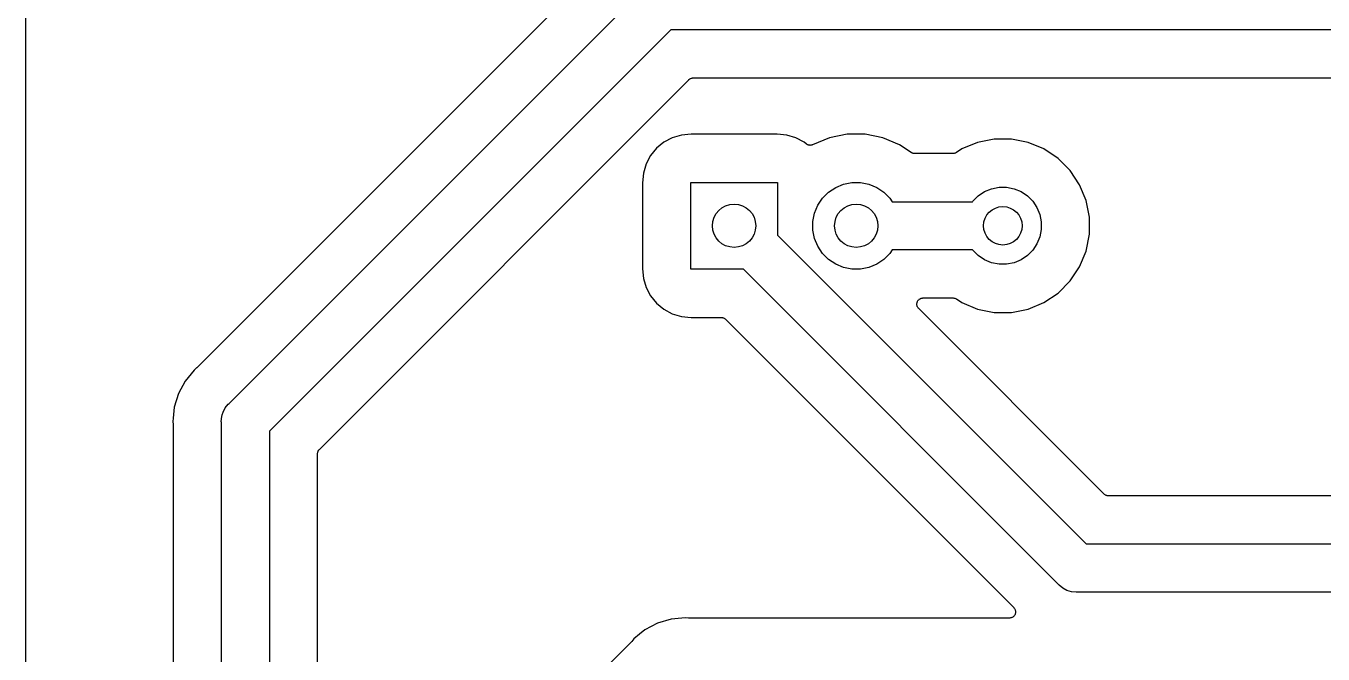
# Model space of a CAD drawing. Extents: x 31.5 to 106.7, y -110.7 to -45.7.
# Drawn here: x 31.5 to 58.47, y -80.53 to -67.48 of the extents above; entities that cross this region are included whole.
import ezdxf

# ---------------------------------------------------------------- set-up
doc = ezdxf.new("R2010")
doc.units = 0
doc.layers.add('BLACK', color=7, linetype='CONTINUOUS')

msp = doc.modelspace()

# ---------------------------------------------------------------- linework, layer by layer
at = {"layer": 'BLACK', "linetype": 'CONTINUOUS'}
for p, q in [((31.505, -103.285), (31.505, -45.856)), ((43.5868, -66.0519), (35.0639, -74.5748)), ((35.7318, -75.3211), (44.3331, -66.7198)), ((44.9111, -67.556), (36.568, -75.8991)), ((65.8329, -67.556), (44.9111, -67.556)), ((37.6052, -76.2761), (45.2881, -68.5932)), ((45.2881, -68.5932), (45.2884, -68.5929)), ((45.2884, -68.5929), (45.2884, -68.5929)), ((45.2884, -68.5929), (45.2885, -68.5929)), ((45.2885, -68.5929), (45.2894, -68.592)), ((45.2894, -68.592), (45.2985, -68.5846)), ((45.2985, -68.5846), (45.3076, -68.5772)), ((45.3076, -68.5772), (45.3082, -68.5769)), ((45.3082, -68.5769), (45.3088, -68.5765)), ((45.3088, -68.5765), (45.3192, -68.5711)), ((45.3192, -68.5711), (45.3295, -68.5656)), ((45.3295, -68.5656), (45.3302, -68.5654)), ((45.3302, -68.5654), (45.3308, -68.5651)), ((45.3308, -68.5651), (45.342, -68.5618)), ((45.342, -68.5618), (45.3533, -68.5584)), ((45.3533, -68.5584), (45.3539, -68.5584)), ((45.3539, -68.5584), (45.3546, -68.5582)), ((45.3546, -68.5582), (45.3662, -68.5571)), ((45.3662, -68.5571), (45.3779, -68.556)), ((45.3779, -68.556), (65.3661, -68.556)), ((44.9435, -69.7996), (44.7697, -69.8925)), ((45.132, -69.7425), (44.9435, -69.7996)), ((45.3342, -69.7225), (45.132, -69.7425)), ((47.1218, -69.7225), (45.3342, -69.7225)), ((47.324, -69.7425), (47.1218, -69.7225)), ((47.5125, -69.7996), (47.324, -69.7425)), ((47.6863, -69.8925), (47.5125, -69.7996)), ((48.2138, -69.801), (47.8594, -69.9478)), ((48.5809, -69.728), (48.2138, -69.801)), ((48.9551, -69.728), (48.5809, -69.728)), ((49.3222, -69.801), (48.9551, -69.728)), ((49.668, -69.9442), (49.3222, -69.801)), ((51.6387, -69.828), (51.291, -69.8972)), ((51.9933, -69.828), (51.6387, -69.828)), ((52.341, -69.8972), (51.9933, -69.828)), ((44.6175, -70.0175), (44.4925, -70.1697)), ((44.7697, -69.8925), (44.6175, -70.0175)), ((47.7303, -69.9286), (47.6863, -69.8925)), ((47.735, -69.9318), (47.7303, -69.9286)), ((47.7393, -69.9354), (47.735, -69.9318)), ((47.7452, -69.9386), (47.7393, -69.9354)), ((47.7509, -69.9424), (47.7452, -69.9386)), ((47.7561, -69.9446), (47.7509, -69.9424)), ((47.761, -69.9473), (47.7561, -69.9446)), ((47.7675, -69.9493), (47.761, -69.9473)), ((47.7738, -69.9519), (47.7675, -69.9493)), ((47.7793, -69.953), (47.7738, -69.9519)), ((47.7847, -69.9547), (47.7793, -69.953)), ((47.7914, -69.9555), (47.7847, -69.9547)), ((47.7981, -69.9568), (47.7914, -69.9555)), ((47.8037, -69.9568), (47.7981, -69.9568)), ((47.8093, -69.9574), (47.8037, -69.9568)), ((47.8161, -69.9569), (47.8093, -69.9574)), ((47.8228, -69.9569), (47.8161, -69.9569)), ((47.8284, -69.9558), (47.8228, -69.9569)), ((47.834, -69.9553), (47.8284, -69.9558)), ((47.8405, -69.9534), (47.834, -69.9553)), ((47.8472, -69.9522), (47.8405, -69.9534)), ((47.8524, -69.95), (47.8472, -69.9522)), ((47.8578, -69.9485), (47.8524, -69.95)), ((47.8594, -69.9478), (47.8578, -69.9485)), ((49.911, -70.1066), (49.668, -69.9442)), ((49.9213, -70.1121), (49.911, -70.1066)), ((49.9315, -70.1177), (49.9213, -70.1121)), ((49.9322, -70.1179), (49.9315, -70.1177)), ((49.9328, -70.1183), (49.9322, -70.1179)), ((49.944, -70.1217), (49.9328, -70.1183)), ((50.8295, -70.119), (50.8183, -70.1222)), ((50.8302, -70.1186), (50.8295, -70.119)), ((50.8309, -70.1184), (50.8302, -70.1186)), ((50.8411, -70.113), (50.8309, -70.1184)), ((50.8515, -70.1076), (50.8411, -70.113)), ((50.8527, -70.1068), (50.8515, -70.1076)), ((50.8528, -70.1068), (50.8527, -70.1068)), ((50.853, -70.1066), (50.8528, -70.1068)), ((50.8528, -70.1068), (50.8528, -70.1068)), ((50.9634, -70.0329), (50.853, -70.1066)), ((51.291, -69.8972), (50.9634, -70.0329)), ((52.6686, -70.0329), (52.341, -69.8972)), ((52.9634, -70.2298), (52.6686, -70.0329)), ((44.3997, -70.3435), (44.3425, -70.532)), ((44.4925, -70.1697), (44.3997, -70.3435)), ((49.9551, -70.1252), (49.944, -70.1217)), ((49.9558, -70.1253), (49.9551, -70.1252)), ((49.9565, -70.1255), (49.9558, -70.1253)), ((49.9681, -70.1267), (49.9565, -70.1255)), ((49.9798, -70.128), (49.9681, -70.1267)), ((49.9812, -70.128), (49.9798, -70.128)), ((49.9815, -70.128), (49.9812, -70.128)), ((49.9812, -70.128), (49.9812, -70.128)), ((49.9812, -70.128), (49.9812, -70.128)), ((50.7825, -70.128), (49.9815, -70.128)), ((50.7941, -70.1269), (50.7825, -70.128)), ((50.8057, -70.1259), (50.7941, -70.1269)), ((50.8064, -70.1257), (50.8057, -70.1259)), ((50.8071, -70.1256), (50.8064, -70.1257)), ((50.8183, -70.1222), (50.8071, -70.1256)), ((53.2142, -70.4806), (52.9634, -70.2298)), ((44.3425, -70.532), (44.3225, -70.7342)), ((53.4111, -70.7754), (53.2142, -70.4806)), ((44.3225, -70.7342), (44.3225, -72.5218)), ((45.328, -72.528), (45.328, -70.728)), ((45.328, -70.728), (47.128, -70.728)), ((47.128, -70.728), (47.128, -71.8209)), ((48.1943, -70.9289), (48.3417, -70.8304)), ((48.3417, -70.8304), (48.5055, -70.7626)), ((48.5055, -70.7626), (48.6794, -70.728)), ((48.6794, -70.728), (48.8566, -70.728)), ((48.8566, -70.728), (49.0305, -70.7626)), ((49.0305, -70.7626), (49.1943, -70.8304)), ((49.1943, -70.8304), (49.3417, -70.9289)), ((51.306, -71.0066), (51.4371, -70.919)), ((51.4371, -70.919), (51.5826, -70.8587)), ((51.5826, -70.8587), (51.7372, -70.828)), ((51.7372, -70.828), (51.8948, -70.828)), ((51.8948, -70.828), (52.0494, -70.8587)), ((52.0494, -70.8587), (52.1949, -70.919)), ((52.1949, -70.919), (52.326, -71.0066)), ((53.5468, -71.103), (53.4111, -70.7754)), ((47.9704, -71.2017), (48.0689, -71.0543)), ((48.0689, -71.0543), (48.1943, -70.9289)), ((49.3417, -70.9289), (49.4671, -71.0543)), ((49.4671, -71.0543), (49.5163, -71.128)), ((49.5163, -71.128), (51.1879, -71.128)), ((51.1879, -71.128), (51.1946, -71.118)), ((51.1946, -71.118), (51.306, -71.0066)), ((52.326, -71.0066), (52.4374, -71.118)), ((52.4374, -71.118), (52.525, -71.2491)), ((53.616, -71.4507), (53.5468, -71.103)), ((47.868, -71.5394), (47.9026, -71.3655)), ((47.9026, -71.3655), (47.9704, -71.2017)), ((52.525, -71.2491), (52.5853, -71.3946)), ((52.5853, -71.3946), (52.616, -71.5492)), ((53.616, -71.8053), (53.616, -71.4507)), ((47.868, -71.7166), (47.868, -71.5394)), ((47.9026, -71.8905), (47.868, -71.7166)), ((52.616, -71.7068), (52.5853, -71.8614)), ((52.616, -71.5492), (52.616, -71.7068)), ((47.128, -71.8209), (53.5471, -78.24)), ((47.9704, -72.0543), (47.9026, -71.8905)), ((52.525, -72.0069), (52.4374, -72.138)), ((52.5853, -71.8614), (52.525, -72.0069)), ((53.5468, -72.153), (53.616, -71.8053)), ((48.0689, -72.2017), (47.9704, -72.0543)), ((48.1943, -72.3271), (48.0689, -72.2017)), ((49.4671, -72.2017), (49.3417, -72.3271)), ((49.5163, -72.128), (49.4671, -72.2017)), ((51.1879, -72.128), (49.5163, -72.128)), ((51.1946, -72.138), (51.1879, -72.128)), ((51.306, -72.2494), (51.1946, -72.138)), ((51.4371, -72.337), (51.306, -72.2494)), ((52.326, -72.2494), (52.1949, -72.337)), ((52.4374, -72.138), (52.326, -72.2494)), ((53.4111, -72.4806), (53.5468, -72.153)), ((44.3225, -72.5218), (44.3425, -72.724)), ((46.4209, -72.528), (45.328, -72.528)), ((52.9691, -79.0762), (46.4209, -72.528)), ((48.3417, -72.4256), (48.1943, -72.3271)), ((48.5055, -72.4934), (48.3417, -72.4256)), ((48.6794, -72.528), (48.5055, -72.4934)), ((48.8566, -72.528), (48.6794, -72.528)), ((49.0305, -72.4934), (48.8566, -72.528)), ((49.1943, -72.4256), (49.0305, -72.4934)), ((49.3417, -72.3271), (49.1943, -72.4256)), ((51.5826, -72.3973), (51.4371, -72.337)), ((51.7372, -72.428), (51.5826, -72.3973)), ((51.8948, -72.428), (51.7372, -72.428)), ((52.0494, -72.3973), (51.8948, -72.428)), ((52.1949, -72.337), (52.0494, -72.3973)), ((53.2142, -72.7754), (53.4111, -72.4806)), ((44.3425, -72.724), (44.3997, -72.9125)), ((52.9634, -73.0262), (53.2142, -72.7754)), ((44.3997, -72.9125), (44.4925, -73.0863)), ((52.6686, -73.2231), (52.9634, -73.0262)), ((44.4925, -73.0863), (44.6175, -73.2385)), ((44.6175, -73.2385), (44.7697, -73.3635)), ((50.0289, -73.2537), (50.0302, -73.2416)), ((50.029, -73.2539), (50.0289, -73.2537)), ((50.0289, -73.2541), (50.029, -73.2539)), ((50.03, -73.2662), (50.0289, -73.2541)), ((50.0311, -73.2784), (50.03, -73.2662)), ((50.0302, -73.2416), (50.0315, -73.2295)), ((50.0312, -73.2786), (50.0311, -73.2784)), ((50.0312, -73.2788), (50.0312, -73.2786)), ((50.0346, -73.2903), (50.0312, -73.2788)), ((50.0315, -73.2295), (50.0316, -73.2292)), ((50.0316, -73.229), (50.0352, -73.2175)), ((50.0316, -73.2292), (50.0316, -73.229)), ((50.038, -73.3022), (50.0346, -73.2903)), ((50.0352, -73.2175), (50.0388, -73.2058)), ((50.0381, -73.3024), (50.038, -73.3022)), ((50.0382, -73.3026), (50.0381, -73.3024)), ((50.0438, -73.3134), (50.0382, -73.3026)), ((50.0388, -73.2058), (50.039, -73.2056)), ((50.039, -73.2054), (50.0448, -73.1947)), ((50.039, -73.2056), (50.039, -73.2054)), ((50.0494, -73.3242), (50.0438, -73.3134)), ((50.0448, -73.1947), (50.0506, -73.184)), ((50.0496, -73.3243), (50.0494, -73.3242)), ((50.0497, -73.3245), (50.0496, -73.3243)), ((50.0573, -73.334), (50.0497, -73.3245)), ((50.0506, -73.184), (50.0508, -73.1838)), ((50.0508, -73.1838), (50.0509, -73.1836)), ((50.0509, -73.1836), (50.0587, -73.1742)), ((50.0649, -73.3435), (50.0573, -73.334)), ((50.0587, -73.1742), (50.0664, -73.1649)), ((50.0652, -73.3438), (50.0649, -73.3435)), ((50.0652, -73.3439), (50.0652, -73.3438)), ((50.0661, -73.3448), (50.0652, -73.3439)), ((50.0652, -73.3439), (50.0652, -73.3439)), ((53.9241, -77.2028), (50.0661, -73.3448)), ((50.0664, -73.1649), (50.0666, -73.1647)), ((50.0666, -73.1647), (50.0668, -73.1646)), ((50.0668, -73.1646), (50.0763, -73.1569)), ((50.0763, -73.1569), (50.0856, -73.1492)), ((50.0856, -73.1492), (50.0858, -73.1491)), ((50.0858, -73.1491), (50.086, -73.149)), ((50.086, -73.149), (50.0968, -73.1433)), ((50.0968, -73.1433), (50.1075, -73.1376)), ((50.1075, -73.1376), (50.1077, -73.1375)), ((50.1077, -73.1375), (50.1079, -73.1374)), ((50.1079, -73.1374), (50.1195, -73.134)), ((50.1195, -73.134), (50.1313, -73.1304)), ((50.1313, -73.1304), (50.1315, -73.1304)), ((50.1315, -73.1304), (50.1317, -73.1303)), ((50.1317, -73.1303), (50.1437, -73.1292)), ((50.1437, -73.1292), (50.1559, -73.128)), ((50.1559, -73.128), (50.7825, -73.128)), ((50.7825, -73.128), (50.7828, -73.128)), ((50.7828, -73.128), (50.7828, -73.128)), ((50.7828, -73.128), (50.7828, -73.128)), ((50.7828, -73.128), (50.7842, -73.128)), ((50.7842, -73.128), (50.7959, -73.1293)), ((50.7959, -73.1293), (50.8075, -73.1305)), ((50.8075, -73.1305), (50.8082, -73.1307)), ((50.8082, -73.1307), (50.8089, -73.1308)), ((50.8089, -73.1308), (50.82, -73.1343)), ((50.82, -73.1343), (50.8312, -73.1377)), ((50.8312, -73.1377), (50.8318, -73.1381)), ((50.8318, -73.1381), (50.8325, -73.1383)), ((50.8325, -73.1383), (50.8427, -73.1439)), ((50.8427, -73.1439), (50.853, -73.1494)), ((50.853, -73.1494), (50.9634, -73.2231)), ((50.9634, -73.2231), (51.291, -73.3588)), ((52.341, -73.3588), (52.6686, -73.2231)), ((44.7697, -73.3635), (44.9435, -73.4564)), ((44.9435, -73.4564), (45.132, -73.5135)), ((45.132, -73.5135), (45.3342, -73.5335)), ((45.3342, -73.5335), (45.9595, -73.5335)), ((45.9595, -73.5335), (45.96, -73.5335)), ((45.96, -73.5335), (45.96, -73.5335)), ((45.96, -73.5335), (45.96, -73.5335)), ((45.96, -73.5335), (45.9613, -73.5335)), ((45.9613, -73.5335), (45.973, -73.5348)), ((45.973, -73.5348), (45.9846, -73.536)), ((45.9846, -73.536), (45.9853, -73.5362)), ((45.9853, -73.5362), (45.9859, -73.5362)), ((45.9859, -73.5362), (45.9971, -73.5398)), ((45.9971, -73.5398), (46.0083, -73.5432)), ((46.0083, -73.5432), (46.0089, -73.5435)), ((46.0089, -73.5435), (46.0096, -73.5437)), ((46.0096, -73.5437), (46.0199, -73.5494)), ((46.0199, -73.5494), (46.0302, -73.5549)), ((46.0302, -73.5549), (46.0307, -73.5553)), ((46.0307, -73.5553), (46.0313, -73.5557)), ((46.0313, -73.5557), (46.0402, -73.5632)), ((46.0402, -73.5632), (46.0493, -73.5707)), ((46.0493, -73.5707), (52.0419, -79.5632)), ((51.291, -73.3588), (51.6387, -73.428)), ((51.6387, -73.428), (51.9933, -73.428)), ((51.9933, -73.428), (52.341, -73.3588)), ((35.0022, -74.6262), (34.8148, -74.8546)), ((35.0546, -74.5832), (35.0022, -74.6262)), ((35.0584, -74.5794), (35.0546, -74.5832)), ((35.0626, -74.5761), (35.0584, -74.5794)), ((35.0639, -74.5748), (35.0626, -74.5761)), ((34.8148, -74.8546), (34.6755, -75.1152)), ((34.6755, -75.1152), (34.5897, -75.3979)), ((34.5897, -75.3979), (34.5674, -75.6245)), ((35.587, -75.5553), (35.6038, -75.4997)), ((35.6038, -75.4997), (35.6503, -75.4129)), ((35.6503, -75.4129), (35.7127, -75.3367)), ((35.7127, -75.3367), (35.7318, -75.3211)), ((34.5674, -75.6245), (34.5607, -75.692)), ((34.5607, -75.692), (34.5674, -75.7595)), ((34.5674, -75.6245), (34.5674, -75.6245)), ((34.5674, -75.7595), (34.5675, -75.7612)), ((34.5675, -75.7612), (34.5675, -75.7666)), ((34.5675, -75.7666), (34.568, -75.7719)), ((34.568, -75.7719), (34.568, -82.6138)), ((35.5656, -75.692), (35.5752, -75.594)), ((35.568, -75.7166), (35.5656, -75.692)), ((35.568, -83.1366), (35.568, -75.7166)), ((35.5752, -75.594), (35.587, -75.5553)), ((36.568, -75.8991), (36.568, -83.1366)), ((37.5743, -76.3283), (37.5778, -76.3171)), ((37.5778, -76.3171), (37.5781, -76.3165)), ((37.5781, -76.3165), (37.5783, -76.3159)), ((37.5783, -76.3159), (37.5839, -76.3056)), ((37.5839, -76.3056), (37.5895, -76.2953)), ((37.5895, -76.2953), (37.5899, -76.2948)), ((37.5899, -76.2948), (37.5902, -76.2942)), ((37.5902, -76.2942), (37.5977, -76.2852)), ((37.5977, -76.2852), (37.6052, -76.2761)), ((37.568, -76.3642), (37.5693, -76.3525)), ((37.568, -76.3655), (37.568, -76.3642)), ((37.568, -76.3659), (37.568, -76.3655)), ((37.568, -76.3655), (37.568, -76.3655)), ((37.568, -76.3655), (37.568, -76.3655)), ((37.568, -82.6138), (37.568, -76.3659)), ((37.5693, -76.3525), (37.5705, -76.3408)), ((37.5705, -76.3408), (37.5707, -76.3402)), ((37.5707, -76.3402), (37.5708, -76.3395)), ((37.5708, -76.3395), (37.5743, -76.3283)), ((53.9332, -77.2103), (53.9241, -77.2028)), ((53.9422, -77.2178), (53.9332, -77.2103)), ((53.9428, -77.2181), (53.9422, -77.2178)), ((53.9433, -77.2185), (53.9428, -77.2181)), ((53.9536, -77.2241), (53.9433, -77.2185)), ((53.9639, -77.2297), (53.9536, -77.2241)), ((53.9645, -77.2299), (53.9639, -77.2297)), ((53.9651, -77.2302), (53.9645, -77.2299)), ((53.9764, -77.2337), (53.9651, -77.2302)), ((53.9875, -77.2372), (53.9764, -77.2337)), ((53.9882, -77.2373), (53.9875, -77.2372)), ((53.9888, -77.2375), (53.9882, -77.2373)), ((54.0005, -77.2387), (53.9888, -77.2375)), ((54.0122, -77.24), (54.0005, -77.2387)), ((54.0135, -77.24), (54.0122, -77.24)), ((54.0139, -77.24), (54.0135, -77.24)), ((54.0135, -77.24), (54.0135, -77.24)), ((54.0135, -77.24), (54.0135, -77.24)), ((68.2081, -77.24), (54.0139, -77.24)), ((53.5471, -78.24), (97.0526, -78.24)), ((52.9847, -79.0953), (52.9691, -79.0762)), ((53.0609, -79.1577), (52.9847, -79.0953)), ((53.1477, -79.2042), (53.0609, -79.1577)), ((53.242, -79.2328), (53.1477, -79.2042)), ((53.34, -79.2424), (53.242, -79.2328)), ((53.3646, -79.24), (53.34, -79.2424)), ((97.0526, -79.24), (53.3646, -79.24)), ((44.9179, -79.8017), (44.6352, -79.8875)), ((45.1444, -79.7794), (44.9179, -79.8017)), ((45.1445, -79.7794), (45.1444, -79.7794)), ((45.212, -79.7727), (45.1445, -79.7794)), ((45.2795, -79.7794), (45.212, -79.7727)), ((45.2848, -79.7794), (45.2795, -79.7794)), ((45.2901, -79.78), (45.2848, -79.7794)), ((45.2919, -79.78), (45.2901, -79.78)), ((51.9521, -79.78), (45.2919, -79.78)), ((51.964, -79.7788), (51.9521, -79.78)), ((51.9763, -79.7777), (51.964, -79.7788)), ((51.9765, -79.7776), (51.9763, -79.7777)), ((51.9767, -79.7776), (51.9765, -79.7776)), ((51.9881, -79.7741), (51.9767, -79.7776)), ((52.0001, -79.7706), (51.9881, -79.7741)), ((52.0003, -79.7705), (52.0001, -79.7706)), ((52.0005, -79.7704), (52.0003, -79.7705)), ((52.011, -79.7648), (52.0005, -79.7704)), ((52.022, -79.759), (52.011, -79.7648)), ((52.0222, -79.7589), (52.022, -79.759)), ((52.0224, -79.7588), (52.0222, -79.7589)), ((52.0317, -79.7512), (52.0224, -79.7588)), ((52.0412, -79.7434), (52.0317, -79.7512)), ((52.0414, -79.7433), (52.0412, -79.7434)), ((52.0416, -79.7431), (52.0414, -79.7433)), ((52.0492, -79.7339), (52.0416, -79.7431)), ((52.0419, -79.5632), (52.0428, -79.5641)), ((52.0428, -79.5641), (52.0428, -79.5641)), ((52.0428, -79.5641), (52.0428, -79.5642)), ((52.0428, -79.5642), (52.0431, -79.5645)), ((52.0431, -79.5645), (52.0508, -79.5741)), ((52.0571, -79.7244), (52.0492, -79.7339)), ((52.0508, -79.5741), (52.0583, -79.5835)), ((52.0572, -79.7242), (52.0571, -79.7244)), ((52.0574, -79.724), (52.0572, -79.7242)), ((52.0632, -79.7133), (52.0574, -79.724)), ((52.0583, -79.5835), (52.0584, -79.5837)), ((52.0584, -79.5837), (52.0586, -79.5838)), ((52.0586, -79.5838), (52.0642, -79.5947)), ((52.069, -79.7026), (52.0632, -79.7133)), ((52.0642, -79.5947), (52.0698, -79.6054)), ((52.0692, -79.7022), (52.069, -79.7024)), ((52.069, -79.7024), (52.069, -79.7026)), ((52.0728, -79.6905), (52.0692, -79.7022)), ((52.0698, -79.6054), (52.0699, -79.6056)), ((52.0699, -79.6056), (52.07, -79.6058)), ((52.07, -79.6058), (52.0734, -79.6176)), ((52.0764, -79.679), (52.0728, -79.6905)), ((52.0734, -79.6176), (52.0768, -79.6292)), ((52.0765, -79.6785), (52.0764, -79.6787)), ((52.0764, -79.6787), (52.0764, -79.679)), ((52.0777, -79.6665), (52.0765, -79.6785)), ((52.0768, -79.6292), (52.0768, -79.6294)), ((52.0768, -79.6294), (52.0769, -79.6296)), ((52.0769, -79.6296), (52.078, -79.6418)), ((52.0791, -79.6543), (52.0777, -79.6665)), ((52.078, -79.6418), (52.0791, -79.6539)), ((52.0791, -79.6539), (52.079, -79.6541)), ((52.079, -79.6541), (52.0791, -79.6543)), ((44.3746, -80.0268), (44.2647, -80.117)), ((44.6352, -79.8875), (44.3746, -80.0268)), ((44.0948, -80.2759), (39.5079, -84.8628)), ((44.0982, -80.2717), (44.0948, -80.2759)), ((44.1021, -80.268), (44.0982, -80.2717)), ((44.1032, -80.2666), (44.1021, -80.268)), ((44.1462, -80.2142), (44.1032, -80.2666)), ((44.2647, -80.117), (44.1462, -80.2142))]:
    msp.add_line(p, q, dxfattribs=at)
at = {"layer": 'BLACK'}
for centre, radius in [((46.228, -71.628), 0.45), ((48.768, -71.628), 0.45), ((51.816, -71.628), 0.4)]:
    msp.add_circle(centre, radius, dxfattribs=at)

doc.saveas('drawing.dxf')
